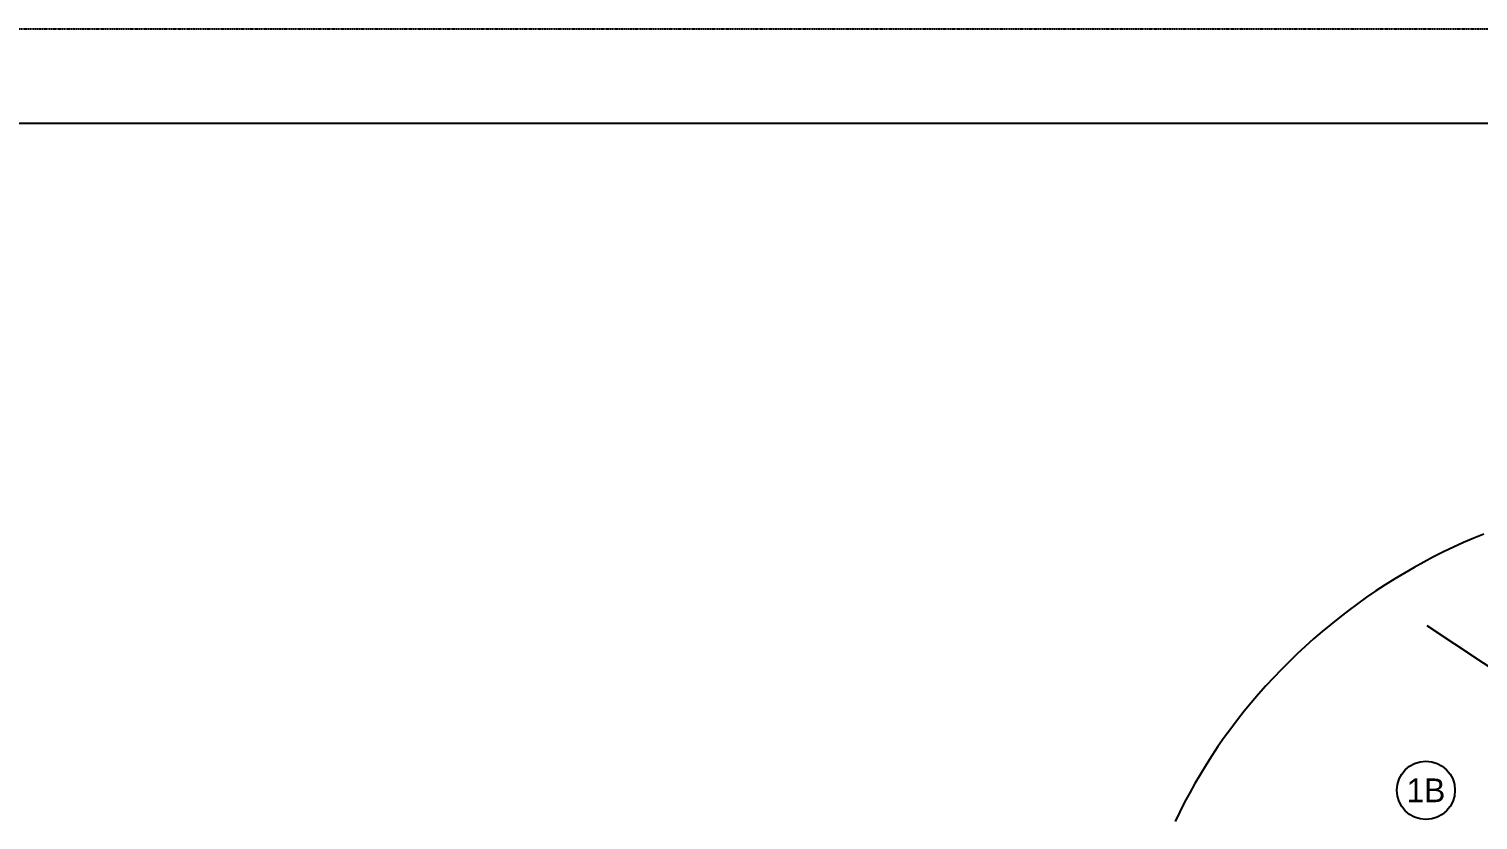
# Model space of a CAD drawing. Header units: inches. Extents: x -46627 to 16189, y -40789 to 47130.
# Drawn here: x -20569 to -11395, y 42124 to 47130 of the extents above; entities that cross this region are included whole.
import ezdxf
from ezdxf.enums import TextEntityAlignment as Align

# ---------------------------------------------------------------- set-up
doc = ezdxf.new("R2010")
doc.units = ezdxf.units.IN
doc.header["$MEASUREMENT"] = 0
doc.linetypes.add('DASHED', pattern=[0.75, 0.5, -0.25])
for name, color, linetype in [('21', 7, 'CONTINUOUS'), ('4', 7, 'CONTINUOUS'), ('55', 7, 'CONTINUOUS'), ('8', 7, 'CONTINUOUS')]:
    doc.layers.add(name, color=color, linetype=linetype)
doc.styles.add('txt', font='TXT', dxfattribs={"height": 0.2})

msp = doc.modelspace()

# ---------------------------------------------------------------- linework, layer by layer
at = {"layer": '21', "color": 5, "linetype": 'Continuous'}
msp.add_arc((-82969.2931, -61020.6044), 120360, 56.365277778, 61.515277778, dxfattribs=at)
at = {"layer": '4', "color": 1, "linetype": 'Continuous'}
msp.add_arc((-62153.8084, -25643.175, 0), 79242.2355, 57.392791667, 61.241447222, dxfattribs=at)
at = {"layer": '4', "color": 1, "linetype": 'Continuous', "extrusion": (8.48011e-07, 1.47517e-06, 1)}
msp.add_arc((-72701.868, -42967.2728, 0.0433), 99038.5352, 57.48034835, 60.829562239, dxfattribs=at)
at = {"layer": '55', "color": 7, "linetype": 'DASHED'}
msp.add_line((-46627.2896, 47129.8254), (3547.4056, 47129.8254), dxfattribs=at)
at = {"layer": '55', "color": 7, "linetype": 'Continuous'}
msp.add_lwpolyline([(-46029.9716, 46521.7554), (-46029.9716, 11888.0634), (2950.0876, 11888.0634), (2950.0876, 46532.5074), (-46029.9716, 46532.5074)], dxfattribs=at)
at = {"layer": '8', "color": 52, "linetype": 'Continuous'}
msp.add_line((-10402.88, 42479.1522), (-11717.0732, 43353.4482), dxfattribs=at)
msp.add_lwpolyline([(-11357.51, 43933.3194), (-11422.0076, 43906.9974), (-11486.1536, 43879.341), (-11549.912, 43850.367), (-11613.248, 43820.091), (-11676.1244, 43788.5298), (-11738.5088, 43755.7014), (-11800.3628, 43721.625), (-11861.654, 43686.3186), (-11922.3464, 43649.8038), (-11982.4076, 43612.0986), (-12041.8016, 43573.2258), (-12100.496, 43533.207), (-12158.4596, 43492.0638), (-12215.6564, 43449.8214), (-12272.0576, 43406.5014), (-12327.6284, 43362.129), (-12382.34, 43316.7294), (-12436.1612, 43270.3278), (-12489.0608, 43222.9506), (-12541.01, 43174.6242), (-12591.9776, 43125.3762), (-12641.9384, 43075.233), (-12690.8612, 43024.2246), (-12738.7208, 42972.3774), (-12785.4884, 42919.7226), (-12831.1388, 42866.289), (-12875.6456, 42812.1078), (-12918.9848, 42757.2066), (-12961.1312, 42701.619), (-13002.062, 42645.375), (-13041.7532, 42588.507), (-13080.182, 42531.0462), (-13117.3292, 42473.025), (-13153.1708, 42414.477), (-13187.6888, 42355.4334), (-13220.864, 42295.9278), (-13252.676, 42235.995), (-13283.1092, 42175.6674), (-13312.1444, 42114.9798)], dxfattribs=at)
msp.add_circle((-11725.4098, 42311.9947), 184.1982, dxfattribs=at)

# ---------------------------------------------------------------- texts
at = {"layer": '8', "color": 52, "linetype": 'Continuous', "style": 'txt'}
msp.add_text('1B', height=150, dxfattribs=at).set_placement((-11725.1144, 42311.6946), align=Align.MIDDLE)

doc.saveas('drawing.dxf')
